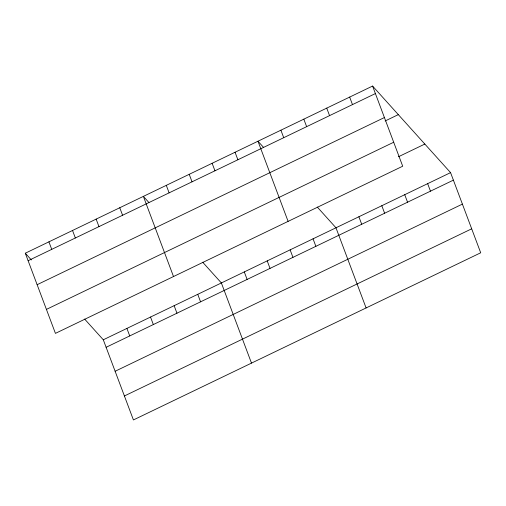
<?xml version="1.0" encoding="UTF-8"?>
<svg xmlns="http://www.w3.org/2000/svg" width="506" height="506" viewBox="0 0 506 506"><rect width="100%" height="100%" fill="white"/><g stroke="black" fill="none" stroke-linecap="round" stroke-linejoin="round"><path stroke-width="0.76" d="M372.58 86.058L402.706 166.215L55.432 333.372L25.3 253.215L372.58 86.058L450.568 172.628L480.7 252.785L133.42 419.942L103.294 339.785L84.622 319.058M28.121 260.723L375.401 93.566M37.134 284.695L384.415 117.537M385.123 120.978L398.317 114.628M46.419 309.394L393.7 142.243M398.443 156.765L424.831 144.058M103.294 339.785L450.568 172.628M106.115 347.293L453.395 180.136M115.128 371.265L462.402 204.108M124.406 395.97L471.687 228.813M263.531 147.379L257.978 141.218L288.104 221.375M317.294 207.062L335.971 227.789L366.097 307.945M148.928 202.539L143.375 196.379L173.507 276.535M202.697 262.228L221.369 282.949L251.495 363.112M25.3 253.215L31.353 259.932M427.652 183.659L430.473 191.167M404.73 194.696L407.551 202.198M349.659 97.089L352.48 104.597M381.809 205.727L384.63 213.235M326.737 108.12L329.558 115.627M358.887 216.758L361.708 224.266M303.815 119.157L306.642 126.664M280.9 130.187L283.721 137.695M313.05 238.819L315.87 246.327M290.128 249.856L292.949 257.364M235.056 152.249L237.877 159.757M267.206 260.887L270.027 268.395M212.134 163.286L214.955 170.788M244.284 271.918L247.111 279.426M189.219 174.317L192.04 181.825M166.297 185.348L169.118 192.856M197.751 294.315L200.572 301.823M174.134 305.687L176.961 313.189M119.758 207.745L122.585 215.252M150.522 317.053L153.343 324.561M96.146 219.111L98.967 226.618M126.905 328.419L129.726 335.927M72.529 230.483L75.35 237.984M48.918 241.849L51.738 249.357"/></g></svg>
